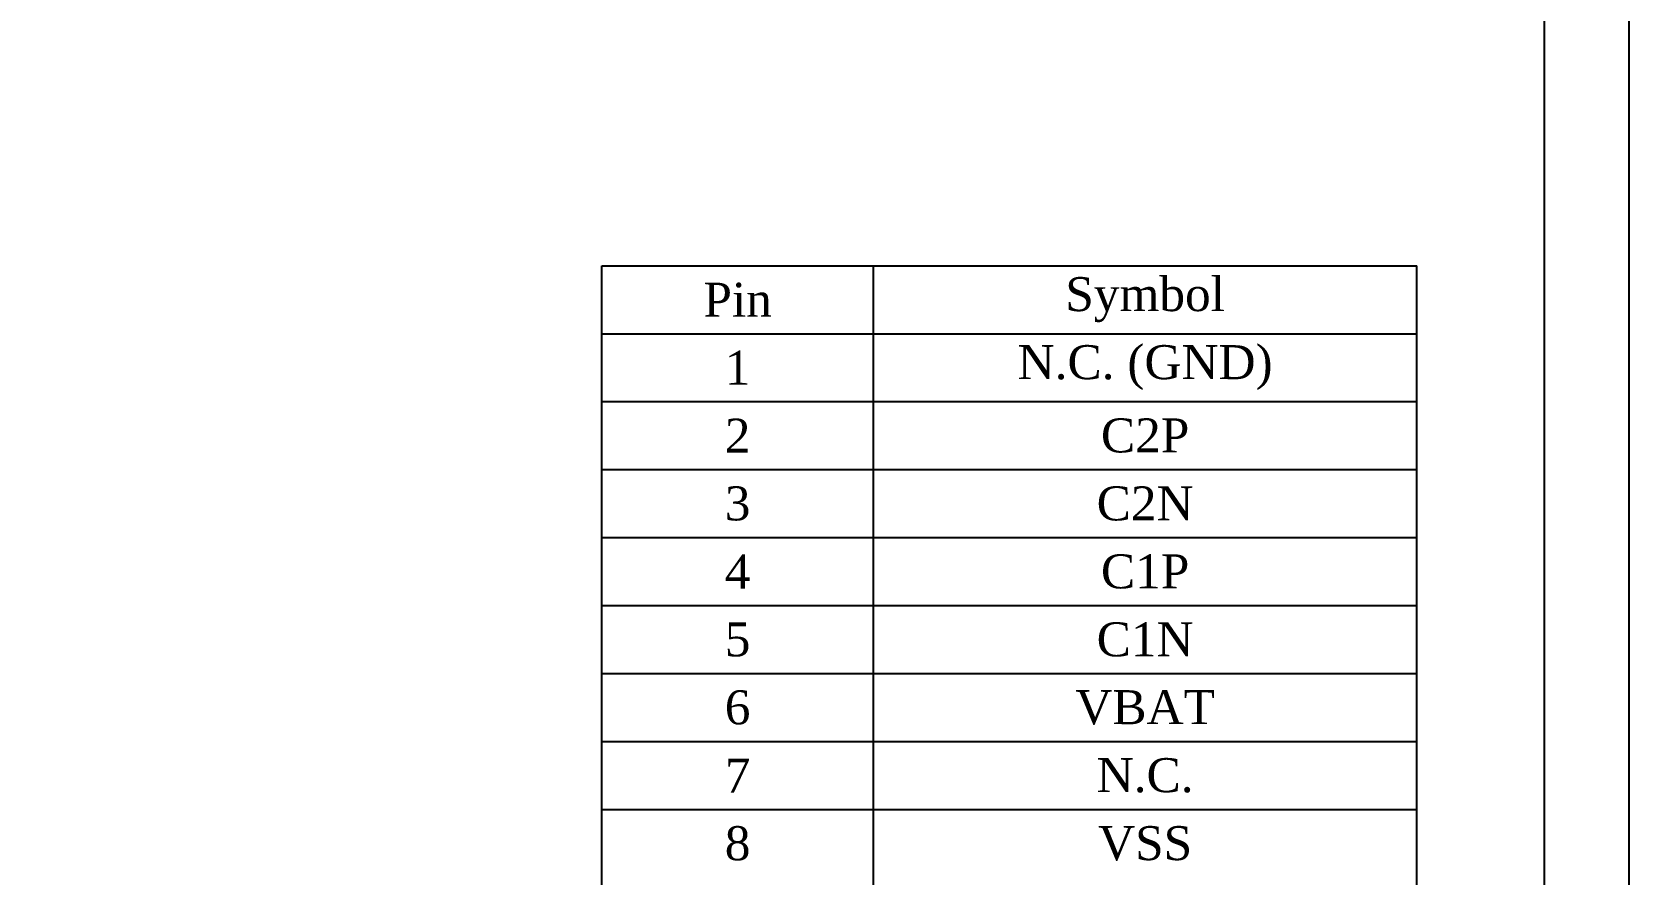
# Model space of a CAD drawing. Header units: millimetres. Extents: x -1 to 120, y 0 to 80.
# Drawn here: x 101.19 to 120, y 32.14 to 42.05 of the extents above; entities that cross this region are included whole.
import ezdxf

# ---------------------------------------------------------------- set-up
doc = ezdxf.new("R2010")
doc.units = ezdxf.units.MM
doc.header["$MEASUREMENT"] = 0
doc.layers.add('Frame', color=7, linetype='Continuous')
doc.styles.get("Standard").update_dxf_attribs({"font": 'TIMES.TTF'})

msp = doc.modelspace()

# ---------------------------------------------------------------- linework, layer by layer
at = {"layer": 'Frame'}
for p, q in [((107.9, 14.5), (107.9, 39.3)), ((107.9, 39.3), (117.5, 39.3)), ((111.1, 14.5), (111.1, 39.3)), ((117.5, 14.5), (117.5, 39.3)), ((107.9, 38.5), (117.5, 38.5)), ((107.9, 37.7), (117.5, 37.7)), ((107.9, 36.9), (117.5, 36.9)), ((107.9, 36.1), (117.5, 36.1)), ((107.9, 35.3), (117.5, 35.3)), ((107.9, 34.5), (117.5, 34.5)), ((107.9, 33.7), (117.5, 33.7)), ((107.9, 32.9), (117.5, 32.9))]:
    msp.add_line(p, q, dxfattribs=at)
for points in [[(120, 80), (0, 80), (0, 0), (120, 0)], [(119, 1), (1, 1), (1, 79), (119, 79)]]:
    msp.add_lwpolyline(points, close=True, dxfattribs=at)

# ---------------------------------------------------------------- texts
at = {"layer": 'Frame', "char_height": 0.4, "attachment_point": 5}
for s, insert in [('{\\fTimes New Roman|b0|i0|c0|p18;Symbol}', (114.3, 38.9)), ('{\\fTimes New Roman|b0|i0|c0|p18;Pin}', (109.5, 38.9)), ('N.C. (GND)', (114.3, 38.1)), ('{\\fTimes New Roman|b0|i0|c0|p18;1}', (109.5, 38.1)), ('{\\fTimes New Roman|b0|i0|c0|p18;2}', (109.5, 37.3)), ('C2P', (114.3, 37.3)), ('{\\fTimes New Roman|b0|i0|c0|p18;3}', (109.5, 36.5)), ('C2N', (114.3, 36.5)), ('{\\fTimes New Roman|b0|i0|c0|p18;4}', (109.5, 35.7)), ('C1P', (114.3, 35.7)), ('{\\fTimes New Roman|b0|i0|c0|p18;5}', (109.5, 34.9)), ('C1N', (114.3, 34.9)), ('{\\fTimes New Roman|b0|i0|c0|p18;6}', (109.5, 34.1)), ('VBAT', (114.3, 34.1)), ('{\\fTimes New Roman|b0|i0|c0|p18;7}', (109.5, 33.3)), ('N.C.', (114.3, 33.3)), ('{\\fTimes New Roman|b0|i0|c0|p18;8}', (109.5, 32.5)), ('VSS', (114.3, 32.5))]:
    msp.add_mtext(s, dxfattribs=dict(at, insert=insert))

doc.saveas('drawing.dxf')
